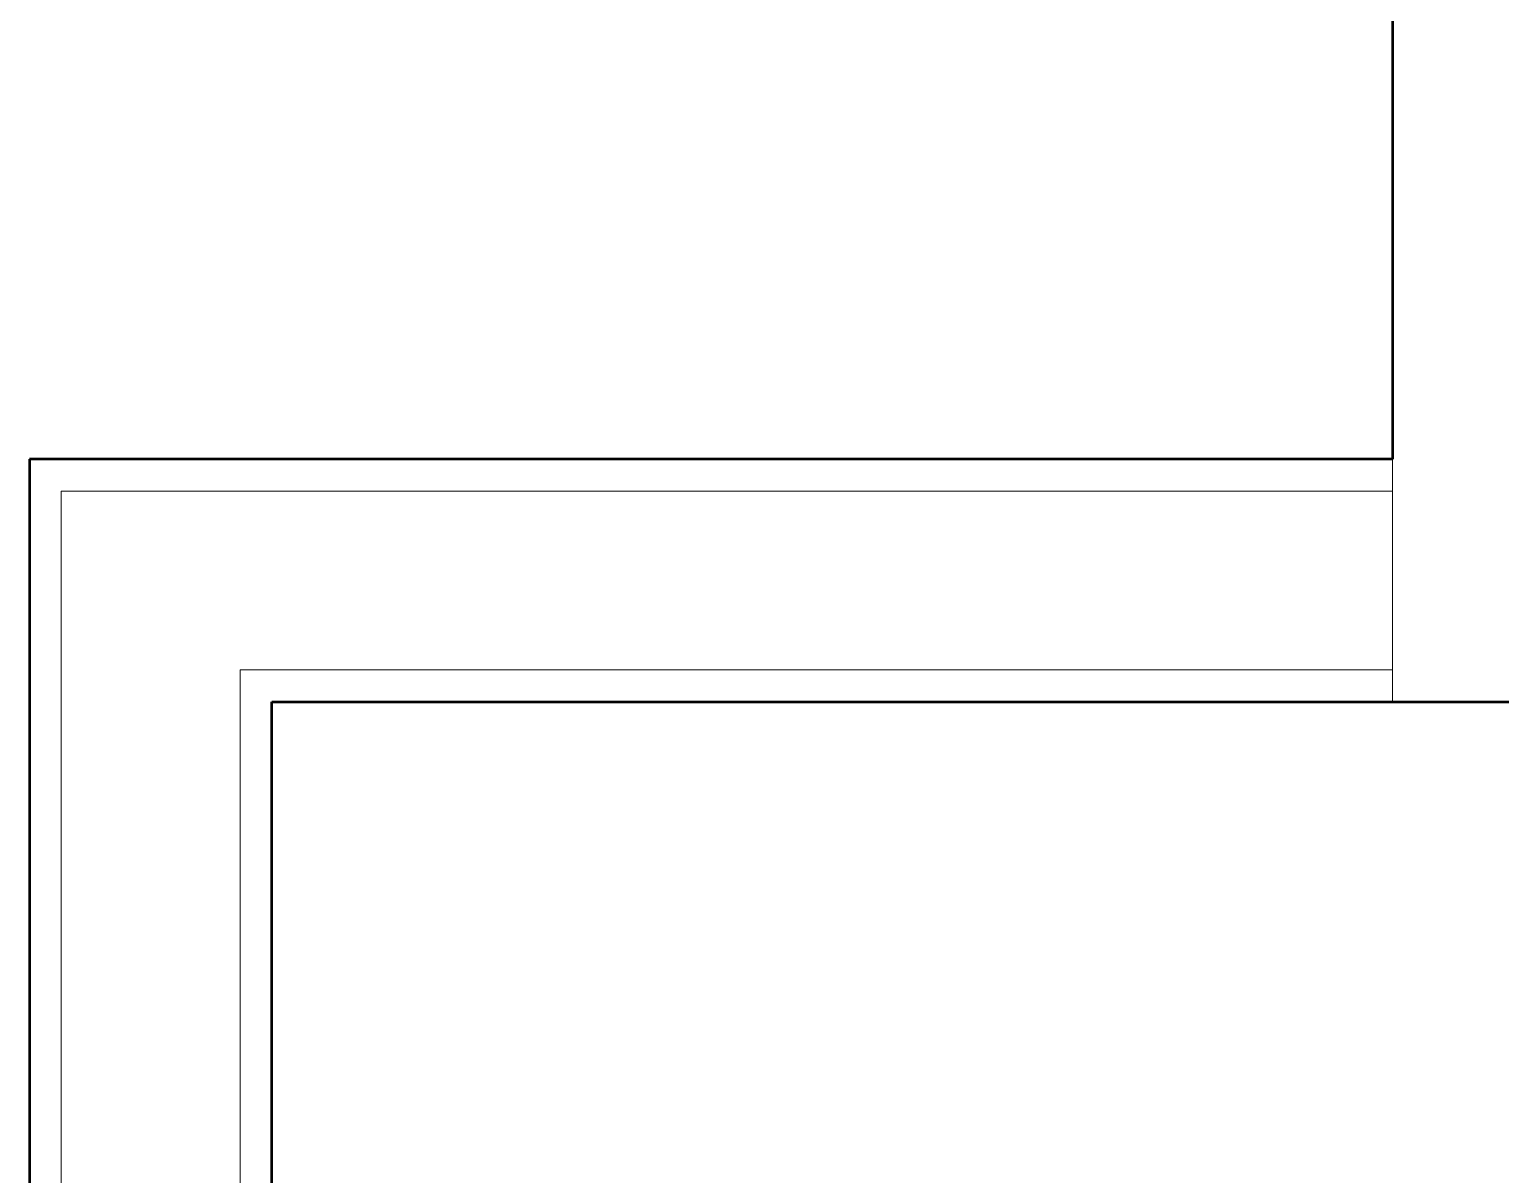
# Model space of a CAD drawing. Header units: inches. Extents: x -4218 to -1830, y 9767 to 12426.
# Drawn here: x -2781.85 to -2753.04, y 11940.1 to 11962.51 of the extents above; entities that cross this region are included whole.
import ezdxf

# ---------------------------------------------------------------- set-up
doc = ezdxf.new("R2010")
doc.units = ezdxf.units.IN
doc.header["$MEASUREMENT"] = 0
for name, color, linetype, lineweight in [('0-1', 7, 'Continuous', 5), ('A-WALL-1', 50, 'Continuous', 13), ('I-WALL-1', 250, 'Continuous', 50), ('I-WALL-3', 252, 'Continuous', 9), ('S-FNDN-1', 250, 'Continuous', 50), ('S-FNDN-2', 252, 'Continuous', 9)]:
    doc.layers.add(name, color=color, linetype=linetype, lineweight=lineweight)

# ---------------------------------------------------------------- blocks, each defined once
blk = doc.blocks.new('CTR - 1st Phase - Common Walls_rvt-1-BACKGROUND - BASEMENT')
at = {"layer": 'A-WALL-1'}
for p, q in [((-2755.161, 11954.102), (-2755.161, 11953.477)), ((-2755.161, 11953.477), (-2755.161, 11954.102)), ((-2781.224, 11953.477), (-2755.161, 11953.477)), ((-2781.224, 11949.977), (-2781.224, 11953.477)), ((-2755.161, 11953.477), (-2755.161, 11949.977)), ((-2755.161, 11949.977), (-2755.161, 11953.477)), ((-2781.224, 11949.352), (-2781.224, 11949.977)), ((-2777.724, 11949.977), (-2755.161, 11949.977)), ((-2777.724, 11949.352), (-2777.724, 11949.977)), ((-2755.161, 11949.977), (-2755.161, 11949.352)), ((-2755.161, 11949.352), (-2755.161, 11949.977)), ((-2781.224, 11849.564), (-2781.224, 11949.352)), ((-2777.724, 11849.564), (-2777.724, 11949.352))]:
    blk.add_line(p, q, dxfattribs=at)
at = {"layer": 'I-WALL-1'}
for p, q in [((-2755.161, 11954.102), (-2781.849, 11954.102)), ((-2781.849, 11954.102), (-2781.849, 11953.477)), ((-2781.849, 11953.477), (-2781.849, 11949.352)), ((-2781.849, 11949.352), (-2781.849, 11849.564)), ((-2777.099, 11949.352), (-2755.161, 11949.352)), ((-2777.099, 11849.564), (-2777.099, 11949.352))]:
    blk.add_line(p, q, dxfattribs=at)
at = {"layer": 'I-WALL-3'}
for p, q in [((-2755.161, 11954.102), (-2781.849, 11954.102)), ((-2781.849, 11949.352), (-2781.849, 11954.102)), ((-2781.849, 11949.352), (-2781.849, 11849.564)), ((-2777.099, 11949.352), (-2755.161, 11949.352)), ((-2777.099, 11936.564), (-2777.099, 11949.352))]:
    blk.add_line(p, q, dxfattribs=at)
at = {"layer": 'S-FNDN-1'}
for p, q in [((-2755.161, 12077.627), (-2755.161, 11954.977)), ((-2755.161, 11954.977), (-2755.161, 11954.102)), ((-2755.161, 11949.352), (-2717.099, 11949.352))]:
    blk.add_line(p, q, dxfattribs=at)
at = {"layer": 'S-FNDN-2'}
for p, q in [((-2755.161, 12077.189), (-2755.161, 11954.977)), ((-2755.161, 11954.102), (-2755.161, 11954.977)), ((-2755.161, 11949.352), (-2717.099, 11949.352))]:
    blk.add_line(p, q, dxfattribs=at)

msp = doc.modelspace()

# ---------------------------------------------------------------- block references
at = {"layer": '0-1'}
msp.add_blockref('CTR - 1st Phase - Common Walls_rvt-1-BACKGROUND - BASEMENT', (0, 0), dxfattribs=at)

doc.saveas('drawing.dxf')
